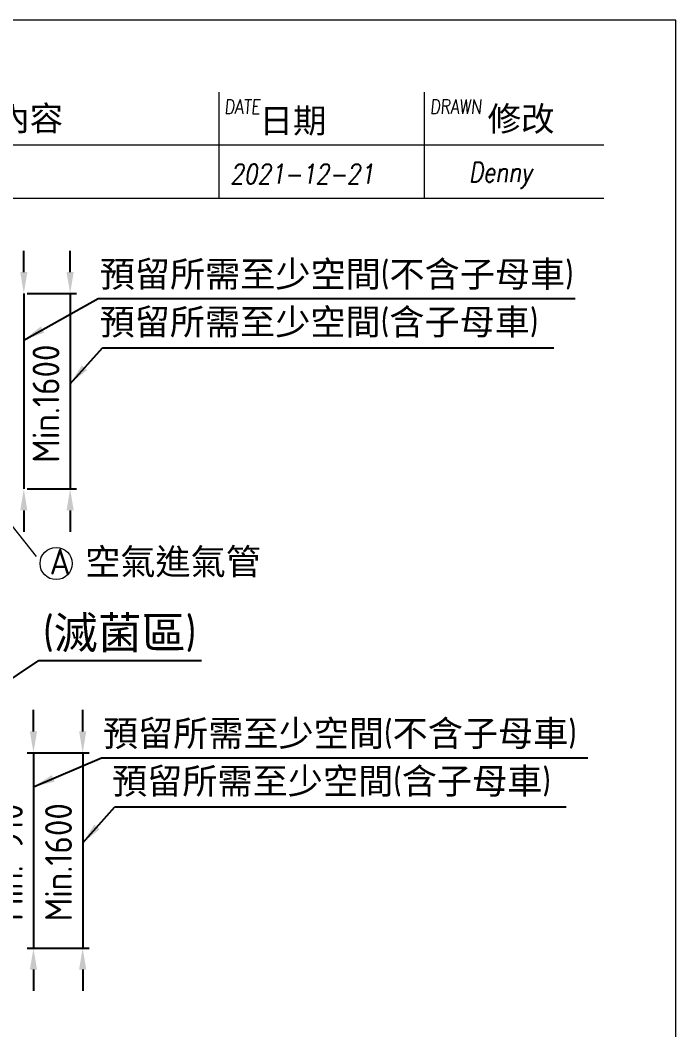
# Model space of a CAD drawing. Header units: millimetres. Extents: x 0 to 16115, y 0 to 11330.
# Drawn here: x 13061 to 16115, y 6625 to 11330 of the extents above; entities that cross this region are included whole.
import ezdxf

# ---------------------------------------------------------------- set-up
doc = ezdxf.new("R2010")
doc.units = ezdxf.units.MM
doc.header["$MEASUREMENT"] = 0
for name, color, linetype, lineweight in [('D', 3, 'Continuous', 13), ('F', 7, 'Continuous', 15), ('T', 4, 'Continuous', 15)]:
    doc.layers.add(name, color=color, linetype=linetype, lineweight=lineweight)
doc.styles.get("Standard").update_dxf_attribs({"font": 'KAIU.TTF'})
doc.styles.add('STU25', font='isocp2.shx')
doc.styles.add('Text', font='romans.shx', dxfattribs={"width": 0.8, "oblique": 10})
doc.dimstyles.new('STU25', dxfattribs={"dimscale": 50, "dimtxt": 2.5, "dimasz": 2, "dimexe": 0.6, "dimexo": 1, "dimgap": 1, "dimtad": 1, "dimdsep": 46, "dimtxsty": 'STU25', "dimcen": 2, "dimazin": 2, "dimtfac": 1, "dimtmove": 0, "dimatfit": 3, "dimfxl": 0, "dimtolj": 1, "dimtzin": 0, "dimarcsym": 0})
doc.dimstyles.new('STU25$7', dxfattribs={"dimscale": 50, "dimtxt": 2.5, "dimasz": 2, "dimexe": 1.25, "dimexo": 0.625, "dimgap": 1, "dimtad": 0, "dimdec": 4, "dimdsep": 46, "dimtxsty": 'STU25', "dimcen": 2.5, "dimazin": 2, "dimtfac": 1, "dimtdec": 4, "dimtmove": 0, "dimatfit": 3, "dimfxl": 0, "dimtolj": 1, "dimtzin": 0, "dimarcsym": 0})

# ---------------------------------------------------------------- blocks, each defined once
blk = doc.blocks.new('*D3')
at = {"layer": 'D', "color": 0, "lineweight": -2}
for p, q in [((13352.2, 8015.8), (13352.2, 8115.8)), ((13094.4, 7915.8), (13382.2, 7915.8)), ((13352.2, 7915.8), (13352.2, 7005.8)), ((13094.4, 7005.8), (13382.2, 7005.8)), ((13352.2, 6905.8), (13352.2, 6805.8))]:
    blk.add_line(p, q, dxfattribs=at)
at = {"layer": 'D', "color": 0}
for points in [[(13335.5, 8015.8), (13368.9, 8015.8), (13352.2, 7915.8)], [(13335.5, 6905.8), (13368.9, 6905.8), (13352.2, 7005.8)]]:
    blk.add_solid(points, dxfattribs=at)
at = {"layer": 'Defpoints', "color": 0}
for p in [(13044.4, 7915.8), (13044.4, 7005.8), (13352.2, 7005.8)]:
    blk.add_point(p, dxfattribs=at)
at = {"layer": 'D', "color": 0, "insert": (13239.7, 7405.8), "char_height": 125, "attachment_point": 5, "rotation": 90, "style": 'STU25'}
blk.add_mtext('\\A1;{\\Fisocp2.shx;Min.1600}', dxfattribs=at)
blk = doc.blocks.new('*D9')
at = {"layer": 'D', "color": 0, "lineweight": -2}
for p, q in [((13123, 8015.8), (13123, 8115.8)), ((13094.4, 7915.8), (13153, 7915.8)), ((13123, 7915.8), (13123, 7005.8)), ((13094.4, 7005.8), (13153, 7005.8)), ((13123, 6905.8), (13123, 6805.8))]:
    blk.add_line(p, q, dxfattribs=at)
at = {"layer": 'D', "color": 0}
for points in [[(13106.4, 8015.8), (13139.7, 8015.8), (13123, 7915.8)], [(13106.4, 6905.8), (13139.7, 6905.8), (13123, 7005.8)]]:
    blk.add_solid(points, dxfattribs=at)
at = {"layer": 'Defpoints', "color": 0}
for p in [(13044.4, 7915.8), (13044.4, 7005.8), (13123, 7005.8)]:
    blk.add_point(p, dxfattribs=at)
at = {"layer": 'D', "color": 0, "insert": (13010.5, 7405.8), "char_height": 125, "attachment_point": 5, "rotation": 90, "style": 'STU25'}
blk.add_mtext('\\A1;{\\Fisocp2.shx;Min. 910}', dxfattribs=at)
blk = doc.blocks.new('*D11')
at = {"layer": 'D', "color": 0, "lineweight": -2}
for p, q in [((13293.8, 10155.8), (13293.8, 10255.8)), ((13094.4, 10055.8), (13323.8, 10055.8)), ((13293.8, 10055.8), (13293.8, 9145.8)), ((13094.4, 9145.8), (13323.8, 9145.8)), ((13293.8, 9045.8), (13293.8, 8945.8))]:
    blk.add_line(p, q, dxfattribs=at)
at = {"layer": 'D', "color": 0}
for points in [[(13277.1, 10155.8), (13310.5, 10155.8), (13293.8, 10055.8)], [(13277.1, 9045.8), (13310.5, 9045.8), (13293.8, 9145.8)]]:
    blk.add_solid(points, dxfattribs=at)
at = {"layer": 'Defpoints', "color": 0}
for p in [(13044.4, 10055.8), (13044.4, 9145.8), (13293.8, 9145.8)]:
    blk.add_point(p, dxfattribs=at)
at = {"layer": 'D', "color": 0, "insert": (13181.3, 9543.1), "char_height": 125, "attachment_point": 5, "rotation": 90, "style": 'STU25'}
blk.add_mtext('\\A1;{\\Fisocp2.shx;Min.1600}', dxfattribs=at)
blk = doc.blocks.new('*D12')
at = {"layer": 'D', "color": 0, "lineweight": -2}
for p, q in [((13078, 10155.8), (13078, 10255.8)), ((13078, 10055.8), (13078, 9145.8)), ((13094.4, 10055.8), (13108, 10055.8)), ((13094.4, 9145.8), (13108, 9145.8)), ((13078, 9045.8), (13078, 8945.8))]:
    blk.add_line(p, q, dxfattribs=at)
at = {"layer": 'D', "color": 0}
for points in [[(13061.3, 10155.8), (13094.7, 10155.8), (13078, 10055.8)], [(13061.3, 9045.8), (13094.7, 9045.8), (13078, 9145.8)]]:
    blk.add_solid(points, dxfattribs=at)
at = {"layer": 'Defpoints', "color": 0}
for p in [(13044.4, 10055.8), (13044.4, 9145.8), (13078, 9145.8)]:
    blk.add_point(p, dxfattribs=at)
at = {"layer": 'D', "color": 0, "insert": (12965.5, 9545.8), "char_height": 125, "attachment_point": 5, "rotation": 90, "style": 'STU25'}
blk.add_mtext('\\A1;{\\Fisocp2.shx;Min. 910}', dxfattribs=at)

msp = doc.modelspace()

# ---------------------------------------------------------------- linework, layer by layer
at = {"layer": 'D'}
msp.add_line((12994.43, 9009.101), (13135.963, 8830.478), dxfattribs=at)
msp.add_circle((13228.505, 8797.922), 75, dxfattribs=at)
at = {"layer": 'F', "color": 7}
for p, q in [((13987.307, 10500.085), (13987.307, 10995.085)), ((14945.196, 10500.085), (14945.196, 10995.085)), ((15780.085, 10747.585), (11624.543, 10747.585)), ((11624.543, 10500.085), (15780.085, 10500.085))]:
    msp.add_line(p, q, dxfattribs=at)
at = {"layer": 'F', "color": 6}
msp.add_lwpolyline([(0, 11330), (0, 0), (16115, 0), (16115, 11330)], close=True, dxfattribs=at)

# ---------------------------------------------------------------- texts
at = {"layer": 'D', "color": 11, "attachment_point": 1}
for s, insert, char_height in [('{\\C3;預留所需至少空間\\Fisocp2.shx;(\\f標楷體|b0|i0|c136|p65;不含子母車\\Fisocp2.shx;)}', (13431.437, 10206.841), 120), ('{\\C3;預留所需至少空間\\Fisocp2.shx;(\\f標楷體|b0|i0|c136|p65;含子母車\\Fisocp2.shx;)}', (13430.771, 9984.344), 120), ('{\\Fisocp2.shx;\\C3;A \\f標楷體|b0|i0|c136|p65;空氣進氣管}', (13198.278, 8866.818), 120), ('{\\Fisocp2.shx;\\C3;(\\f標楷體|b0|i0|c136|p65;滅菌區\\Fisocp2.shx;)}', (13167.609, 8550.806), 150), ('{\\C3;預留所需至少空間\\Fisocp2.shx;(\\f標楷體|b0|i0|c136|p65;不含子母車\\Fisocp2.shx;)}', (13446.178, 8066.841), 120), ('{\\C3;預留所需至少空間\\Fisocp2.shx;(\\f標楷體|b0|i0|c136|p65;含子母車\\Fisocp2.shx;)}', (13489.156, 7844.344), 120)]:
    msp.add_mtext(s, dxfattribs=dict(at, insert=insert, char_height=char_height))
at = {"layer": 'F', "lineweight": -3}
for s, p in [('變更內容', (12638.174, 10815.457)), ('日期', (14175.952, 10804.58)), ('修改', (15238.314, 10813.282))]:
    msp.add_text(s, height=114.1659, dxfattribs=at).set_placement(p)
at = {"layer": 'F', "color": 1, "lineweight": 15, "style": 'Text', "oblique": 5, "width": 0.8}
for s, p in [('DATE', (14011.631, 10894.272)), ('DRAWN', (14969.521, 10894.272))]:
    msp.add_text(s, height=66, dxfattribs=at).set_placement(p)
at = {"layer": 'T', "lineweight": 20, "style": 'Text', "oblique": 10, "width": 0.8}
for s, p in [('2021-12-21', (14039.778, 10567.528)), ('Denny', (15150.67, 10575.792))]:
    msp.add_text(s, height=92, dxfattribs=at).set_placement(p)

# ---------------------------------------------------------------- dimensions: what is measured, and where the dimension line sits
at = {"layer": 'D'}
for base, p1, p2, text, picture, middle in [((13077.987, 9145.818), (13044.43, 10055.818), (13044.43, 9145.818), '{\\Fisocp2.shx;Min. <>}', '*D12', (13077.987, 9545.818)), ((13293.804, 9145.818), (13044.43, 10055.818), (13044.43, 9145.818), '{\\Fisocp2.shx;Min.1600}', '*D11', (13293.804, 9543.145)), ((13123.019, 7005.818), (13044.43, 7915.818), (13044.43, 7005.818), '{\\Fisocp2.shx;Min. <>}', '*D9', (13123.019, 7405.818)), ((13352.189, 7005.818), (13044.43, 7915.818), (13044.43, 7005.818), '{\\Fisocp2.shx;Min.1600}', '*D3', (13352.189, 7405.818))]:
    dim = msp.add_linear_dim(base=base, p1=p1, p2=p2, angle=90, text=text, dimstyle='STU25', dxfattribs=at)
    dim.commit()
    dim.dimension.update_dxf_attribs({"geometry": picture, "text_midpoint": middle, "dimtype": 160})

# ---------------------------------------------------------------- leaders
for points in [[(13077.987, 9839.464), (13424.813, 10033.001), (15646.782, 10033.001)], [(13293.804, 9635.879), (13444.09, 9803.651), (15546.655, 9803.651)], [(12793.224, 8108.024), (13148.296, 8346.276), (13906.335, 8346.276)], [(13123.019, 7757.39), (13439.553, 7893.001), (15705.167, 7893.001)], [(13352.189, 7495.879), (13502.475, 7663.651), (15605.039, 7663.651)]]:
    msp.add_leader(points, dimstyle='STU25$7', override={"dimgap": 1, "dimtad": 0}, dxfattribs=at)

doc.saveas('drawing.dxf')
